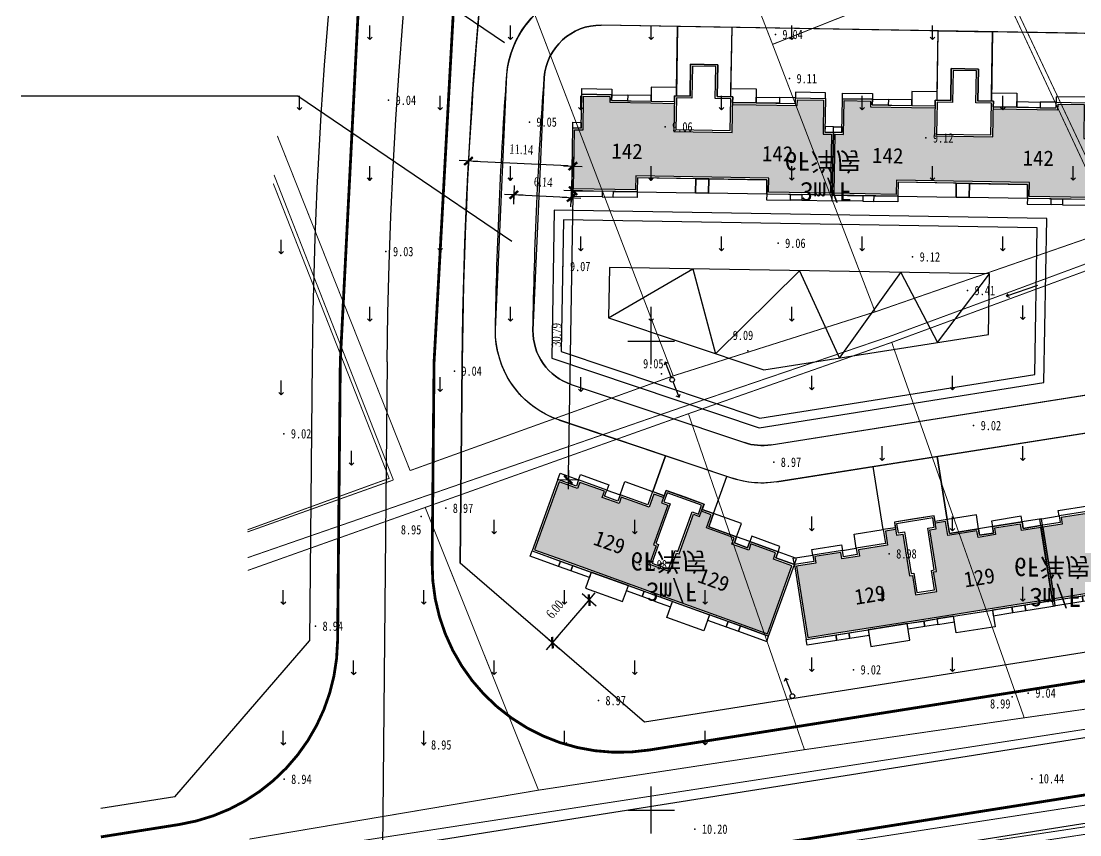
# Model space of a CAD drawing. Header units: millimetres. Extents: x -439850 to 440374, y 3556331 to 3581716.
# Drawn here: x 439718.5 to 439831.4, y 3581347.5 to 3581434.3 of the extents above; entities that cross this region are included whole.
import ezdxf
from ezdxf.enums import TextEntityAlignment as Align

# ---------------------------------------------------------------- set-up
doc = ezdxf.new("R2010")
doc.units = ezdxf.units.MM
doc.header["$LTSCALE"] = 1000
doc.header["$MEASUREMENT"] = 0
doc.linetypes.add('CENTER', pattern=[2, 1.25, -0.25, 0.25, -0.25])
for name, color, linetype in [('14中心线', 1, 'CENTER'), ('14缘石线', 7, 'Continuous'), ('14道路红线', 7, 'Continuous'), ('18标注', 7, 'Continuous'), ('dx', 250, 'Continuous'), ('建筑外轮廓线', 6, 'Continuous'), ('文字', 7, 'Continuous'), ('标注', 7, 'Continuous'), ('道路', 7, 'Continuous'), ('铺装', 6, 'Continuous')]:
    doc.layers.add(name, color=color, linetype=linetype)
doc.styles.add('-黑体', font='simhei.ttf')
doc.styles.add('HZ', font='', dxfattribs={"width": 0.8})
doc.styles.add('坐标标注', font='times.ttf', dxfattribs={"width": 0.75})
doc.styles.add('样式 1', font='simhei.ttf')
doc.styles.get('HZ').set_extended_font_data('SimSun')
doc.dimstyles.new('FAST', dxfattribs={"dimtxt": 1, "dimasz": 0.5, "dimexe": 0.5, "dimexo": 0.5, "dimgap": 1, "dimtad": 1, "dimzin": 4, "dimdsep": 46, "dimtxsty": '坐标标注', "dimblk": '尺寸起止点', "dimcen": 1, "dimadec": 1, "dimazin": 1, "dimtfac": 1, "dimtmove": 2, "dimatfit": 3, "dimldrblk": 'ARCHTICK', "dimfxl": 1.25, "dimarcsym": 0})

# ---------------------------------------------------------------- blocks, each defined once
blk = doc.blocks.new('GC120')
for p, q in [((0, -1.5), (0, 1.5)), ((-0.5, -1), (0, -1.5)), ((0, -1.5), (-0.5, -1)), ((0, -1.5), (0.5, -1))]:
    blk.add_line(p, q)
blk = doc.blocks.new('GC264')
at = {"linetype": 'Continuous'}
for p, q in [((0, 0), (7, 0)), ((7, 0), (6.5, 0.4)), ((7, 0), (6.5, -0.4))]:
    blk.add_line(p, q, dxfattribs=at)
blk = doc.blocks.new('GC154')
for p, q in [((4, 0), (0.5, 0)), ((4, 0), (3.5, 0.5)), ((3.5, -0.5), (4, 0))]:
    blk.add_line(p, q)
blk.add_circle((0, 0), 0.5)
blk = doc.blocks.new('sagfghag5ag1asdfagsd')
at = {"ltscale": 0.02}
h = blk.add_hatch(color=121, dxfattribs=at)
h.dxf.hatch_style = 1
h.paths.add_polyline_path([(439529.79, 3580670), (439527.69, 3580670), (439527.69, 3580670.7), (439524.89, 3580670.7), (439524.89, 3580670), (439522.99, 3580670), (439522.99, 3580670.7), (439519.84, 3580670.7), (439519.84, 3580672.2), (439518.74, 3580672.2), (439518.74, 3580671.6), (439518.04, 3580671.6), (439518.04, 3580667.1), (439517.74, 3580667.1), (439517.74, 3580665), (439515.44, 3580665), (439515.44, 3580667.1), (439515.14, 3580667.1), (439515.14, 3580671.6), (439514.44, 3580671.6), (439514.44, 3580672.2), (439513.34, 3580672.2), (439513.34, 3580670.7), (439510.19, 3580670.7), (439510.19, 3580670), (439508.29, 3580670), (439508.29, 3580670.7), (439505.49, 3580670.7), (439505.49, 3580670), (439503.39, 3580670), (439503.39, 3580662.3), (439506.49, 3580662.3), (439516.59, 3580662.3), (439526.69, 3580662.3), (439529.79, 3580662.3)])
h.paths.add_polyline_path([(439520.29, 3580664.54), (439524.63, 3580664.53), (439524.64, 3580666.96), (439520.29, 3580666.97)], flags=24)
h.paths.add_polyline_path([(439508.48, 3580664.53), (439512.83, 3580664.54), (439512.82, 3580666.97), (439508.48, 3580666.96)], flags=24)
at = {"layer": '建筑外轮廓线', "color": 6}
blk.add_lwpolyline([(439516.59, 3580673), (439514.44, 3580673), (439514.44, 3580672.4), (439513.14, 3580672.4), (439513.14, 3580670.9), (439509.99, 3580670.9), (439509.99, 3580670.2), (439508.49, 3580670.2), (439508.49, 3580670.9), (439505.29, 3580670.9), (439505.29, 3580670.2), (439503.19, 3580670.2), (439503.19, 3580662.1), (439506.49, 3580662.1), (439516.59, 3580662.1), (439526.69, 3580662.1), (439529.99, 3580662.1), (439529.99, 3580670.2), (439527.89, 3580670.2), (439527.89, 3580670.9), (439524.69, 3580670.9), (439524.69, 3580670.2), (439523.19, 3580670.2), (439523.19, 3580670.9), (439520.04, 3580670.9), (439520.04, 3580672.4), (439518.74, 3580672.4), (439518.74, 3580673), (439516.59, 3580673)], dxfattribs=at)
at = {"layer": '建筑外轮廓线', "color": 8}
blk.add_lwpolyline([(439514.44, 3580672.2), (439513.34, 3580672.2), (439513.34, 3580670.7), (439510.19, 3580670.7), (439510.19, 3580670), (439508.29, 3580670), (439508.29, 3580670.7), (439505.49, 3580670.7), (439505.49, 3580670), (439503.39, 3580670), (439503.39, 3580662.3), (439506.49, 3580662.3), (439516.59, 3580662.3), (439526.69, 3580662.3), (439529.79, 3580662.3), (439529.79, 3580670), (439527.69, 3580670), (439527.69, 3580670.7), (439524.89, 3580670.7), (439524.89, 3580670), (439522.99, 3580670), (439522.99, 3580670.7), (439519.84, 3580670.7), (439519.84, 3580672.2), (439518.74, 3580672.2)], dxfattribs=at)
for points in [[(439509.99, 3580670.9), (439509.99, 3580672.4), (439513.14, 3580672.4), (439513.14, 3580670.9)], [(439514.64, 3580672.8), (439514.64, 3580671.8), (439515.34, 3580671.8), (439515.34, 3580667.3), (439515.64, 3580667.3), (439515.64, 3580665.2), (439517.54, 3580665.2), (439517.54, 3580667.3), (439517.84, 3580667.3), (439517.84, 3580671.8), (439518.54, 3580671.8), (439518.54, 3580672.8)], [(439523.19, 3580670.9), (439523.19, 3580672.4), (439520.04, 3580672.4), (439520.04, 3580670.9)], [(439505.29, 3580671.5), (439508.49, 3580671.5), (439508.49, 3580670.9), (439505.29, 3580670.9)], [(439527.89, 3580671.5), (439524.69, 3580671.5), (439524.69, 3580670.9), (439527.89, 3580670.9)], [(439503.19, 3580670.9), (439505.29, 3580670.9), (439505.29, 3580670.2), (439503.19, 3580670.2)], [(439508.49, 3580670.9), (439509.99, 3580670.9), (439509.99, 3580670.2), (439508.49, 3580670.2)], [(439524.69, 3580670.9), (439523.19, 3580670.9), (439523.19, 3580670.2), (439524.69, 3580670.2)], [(439529.99, 3580670.9), (439527.89, 3580670.9), (439527.89, 3580670.2), (439529.99, 3580670.2)], [(439503.19, 3580662.1), (439506.39, 3580662.1), (439506.39, 3580661.5), (439503.19, 3580661.5)], [(439506.39, 3580662.1), (439507.79, 3580662.1), (439507.79, 3580661.5), (439506.39, 3580661.5)], [(439507.79, 3580662.1), (439509.89, 3580662.1), (439509.89, 3580661.5), (439507.79, 3580661.5)], [(439509.89, 3580662.1), (439509.89, 3580660.3), (439514.09, 3580660.3), (439514.09, 3580662.1)], [(439514.09, 3580662.1), (439515.89, 3580662.1), (439515.89, 3580661.5), (439514.09, 3580661.5)], [(439515.89, 3580662.1), (439517.29, 3580662.1), (439517.29, 3580661.5), (439515.89, 3580661.5)], [(439519.09, 3580662.1), (439517.29, 3580662.1), (439517.29, 3580661.5), (439519.09, 3580661.5)], [(439523.29, 3580662.1), (439523.29, 3580660.3), (439519.09, 3580660.3), (439519.09, 3580662.1)], [(439525.39, 3580662.1), (439523.29, 3580662.1), (439523.29, 3580661.5), (439525.39, 3580661.5)], [(439526.79, 3580662.1), (439525.39, 3580662.1), (439525.39, 3580661.5), (439526.79, 3580661.5)], [(439529.99, 3580662.1), (439526.79, 3580662.1), (439526.79, 3580661.5), (439529.99, 3580661.5)]]:
    blk.add_lwpolyline(points, close=True, dxfattribs=at)
at = {"layer": '建筑外轮廓线', "color": 6}
blk.add_lwpolyline([(439514.44, 3580673), (439514.44, 3580671.6), (439515.14, 3580671.6), (439515.14, 3580667.1), (439515.44, 3580667.1), (439515.44, 3580665), (439517.74, 3580665), (439517.74, 3580667.1), (439518.04, 3580667.1), (439518.04, 3580671.6), (439518.74, 3580671.6), (439518.74, 3580673)], close=True, dxfattribs=at)
at = {"layer": '建筑外轮廓线', "color": 3, "style": '样式 1'}
for rotation, p in [(0.1132, (439510.65, 3580665.76)), (359.8868, (439522.46, 3580665.76))]:
    blk.add_text('129', height=1.638, rotation=rotation, dxfattribs=at).set_placement(p, align=Align.MIDDLE_CENTER)
blk = doc.blocks.new('agdfhafdgasfaf')
at = {"ltscale": 0.02}
h = blk.add_hatch(color=31, dxfattribs=at)
h.dxf.hatch_style = 1
h.paths.add_polyline_path([(439567.91, 3580675.68), (439567.01, 3580675.68), (439567.01, 3580679.28), (439564.21, 3580679.28), (439564.21, 3580678.68), (439559.81, 3580678.68), (439557.31, 3580678.68), (439557.31, 3580675.68), (439551.11, 3580675.68), (439551.11, 3580678.68), (439548.61, 3580678.68), (439544.21, 3580678.68), (439544.21, 3580679.28), (439541.41, 3580679.28), (439541.41, 3580675.68), (439540.51, 3580675.68), (439540.51, 3580669.38), (439547.11, 3580669.38), (439547.11, 3580670.88), (439561.31, 3580670.88), (439561.31, 3580669.38), (439567.91, 3580669.38)])
h.paths.add_polyline_path([(439560.04, 3580672.27), (439564.37, 3580672.3), (439564.36, 3580674.7), (439560.03, 3580674.68)], flags=24)
h.paths.add_polyline_path([(439543.98, 3580672.3), (439548.31, 3580672.27), (439548.32, 3580674.68), (439543.99, 3580674.7)], flags=24)
at = {"layer": '建筑外轮廓线', "color": 6}
blk.add_lwpolyline([(439540.31, 3580675.88), (439541.21, 3580675.88), (439541.21, 3580679.48), (439544.41, 3580679.48), (439544.41, 3580678.88), (439548.61, 3580678.88), (439551.11, 3580678.88), (439551.11, 3580679.48), (439551.11, 3580679.48), (439552.76, 3580679.48), (439552.76, 3580682.88), (439555.66, 3580682.88), (439555.66, 3580679.48), (439557.31, 3580679.48), (439557.31, 3580679.48), (439557.31, 3580679.48), (439557.31, 3580678.88), (439559.81, 3580678.88), (439564.01, 3580678.88), (439564.01, 3580679.48), (439567.21, 3580679.48), (439567.21, 3580675.88), (439568.11, 3580675.88), (439568.11, 3580669.18), (439561.11, 3580669.18), (439561.11, 3580670.68), (439561.11, 3580670.68), (439547.31, 3580670.68), (439547.31, 3580669.18), (439547.31, 3580669.18), (439540.31, 3580669.18), (439540.31, 3580675.88)], dxfattribs=at)
blk.add_lwpolyline([(439551.11, 3580679.48), (439551.11, 3580675.68), (439557.31, 3580675.68), (439557.31, 3580679.48), (439555.66, 3580679.48), (439555.66, 3580682.88), (439552.76, 3580682.88), (439552.76, 3580679.48)], close=True, dxfattribs=at)
at = {"layer": '建筑外轮廓线', "color": 8}
for points in [[(439551.31, 3580679.28), (439551.31, 3580675.88), (439557.11, 3580675.88), (439557.11, 3580679.28), (439555.46, 3580679.28), (439555.46, 3580682.68), (439552.96, 3580682.68), (439552.96, 3580679.28)], [(439541.21, 3580680.08), (439544.41, 3580680.08), (439544.41, 3580679.48), (439541.21, 3580679.48)], [(439567.21, 3580680.08), (439564.01, 3580680.08), (439564.01, 3580679.48), (439567.21, 3580679.48)], [(439544.41, 3580679.48), (439546.11, 3580679.48), (439546.11, 3580678.88), (439544.41, 3580678.88)], [(439546.11, 3580678.88), (439548.61, 3580678.88), (439548.61, 3580679.48), (439546.11, 3580679.48)], [(439562.31, 3580678.88), (439559.81, 3580678.88), (439559.81, 3580679.48), (439562.31, 3580679.48)], [(439564.01, 3580679.48), (439562.31, 3580679.48), (439562.31, 3580678.88), (439564.01, 3580678.88)], [(439540.31, 3580676.48), (439541.21, 3580676.48), (439541.21, 3580675.88), (439540.31, 3580675.88)], [(439568.11, 3580676.48), (439567.21, 3580676.48), (439567.21, 3580675.88), (439568.11, 3580675.88)], [(439553.51, 3580670.68), (439547.31, 3580670.68), (439547.31, 3580669.18), (439553.51, 3580669.18)], [(439553.51, 3580669.18), (439554.91, 3580669.18), (439554.91, 3580670.68), (439553.51, 3580670.68)], [(439554.91, 3580669.18), (439553.51, 3580669.18), (439553.51, 3580670.68), (439554.91, 3580670.68)], [(439554.91, 3580670.68), (439561.11, 3580670.68), (439561.11, 3580669.18), (439554.91, 3580669.18)], [(439540.31, 3580669.18), (439543.56, 3580669.18), (439543.56, 3580668.58), (439540.31, 3580668.58)], [(439543.56, 3580668.58), (439544.76, 3580668.58), (439544.76, 3580669.18), (439543.56, 3580669.18)], [(439544.76, 3580669.18), (439547.31, 3580669.18), (439547.31, 3580668.58), (439544.76, 3580668.58)], [(439563.66, 3580669.18), (439561.11, 3580669.18), (439561.11, 3580668.58), (439563.66, 3580668.58)], [(439564.86, 3580668.58), (439563.66, 3580668.58), (439563.66, 3580669.18), (439564.86, 3580669.18)], [(439568.11, 3580669.18), (439564.86, 3580669.18), (439564.86, 3580668.58), (439568.11, 3580668.58)]]:
    blk.add_lwpolyline(points, close=True, dxfattribs=at)
for points in [[(439551.31, 3580680.38), (439548.61, 3580680.38), (439548.61, 3580679.48), (439548.61, 3580678.88), (439551.11, 3580678.88), (439551.11, 3580678.88), (439551.11, 3580679.48), (439551.31, 3580679.48), (439551.31, 3580680.38)], [(439557.11, 3580680.38), (439559.81, 3580680.38), (439559.81, 3580679.48), (439559.81, 3580678.88), (439557.31, 3580678.88), (439557.31, 3580678.88), (439557.31, 3580679.48), (439557.11, 3580679.48), (439557.11, 3580680.38)], [(439557.11, 3580680.38), (439559.81, 3580680.38), (439559.81, 3580679.48), (439559.81, 3580678.88), (439557.31, 3580678.88), (439557.31, 3580678.88), (439557.31, 3580679.48), (439557.11, 3580679.48), (439557.11, 3580680.38)], [(439557.31, 3580678.68), (439559.81, 3580678.68), (439564.21, 3580678.68), (439564.21, 3580679.28), (439567.01, 3580679.28), (439567.01, 3580675.68), (439567.91, 3580675.68), (439567.91, 3580669.38), (439561.31, 3580669.38), (439561.31, 3580670.88), (439547.11, 3580670.88), (439547.11, 3580669.38), (439540.51, 3580669.38), (439540.51, 3580675.68), (439541.41, 3580675.68), (439541.41, 3580679.28), (439544.21, 3580679.28), (439544.21, 3580678.68), (439548.61, 3580678.68), (439551.11, 3580678.68)]]:
    blk.add_lwpolyline(points, dxfattribs=at)
at = {"layer": '建筑外轮廓线', "color": 3, "style": '样式 1'}
for rotation, p in [(359.7025, (439546.15, 3580673.5)), (0.2975, (439562.2, 3580673.5))]:
    blk.add_text('142', height=1.638, rotation=rotation, dxfattribs=at).set_placement(p, align=Align.MIDDLE_CENTER)
blk = doc.blocks.new('尺寸起止点')
for p, q in [((-2, 0), (2, 0)), ((0, -2), (0, 2))]:
    blk.add_line(p, q)
blk.add_lwpolyline([(-0.88, -0.88, 0.5, 0.5, 0), (0.88, 0.88, 0, 0, 0)], format="xyseb")
blk = doc.blocks.new('*D108')
at = {"layer": '18标注', "color": 0, "lineweight": -2, "ltscale": 0.02, "transparency": 16777216}
for p, q in [((439771.08, 3581415.99), (439771.05, 3581415.26)), ((439776.71, 3581415.49), (439771.57, 3581415.74)), ((439777.22, 3581415.69), (439777.18, 3581414.97))]:
    blk.add_line(p, q, dxfattribs=at)
at = {"layer": 'Defpoints', "color": 0, "ltscale": 0.02, "transparency": 16777216}
for p in [(439771.1, 3581416.49), (439777.24, 3581416.19), (439771.07, 3581415.76)]:
    blk.add_point(p, dxfattribs=at)
at = {"layer": '18标注', "color": 0, "lineweight": -2, "ltscale": 0.02, "transparency": 16777216, "xscale": 0.5, "yscale": 0.5, "zscale": 0.5}
for p, rotation in [((439771.07, 3581415.76), 177.2494918907677), ((439777.21, 3581415.47), 357.2494918907677)]:
    blk.add_blockref('尺寸起止点', p, dxfattribs=dict(at, rotation=rotation))
at = {"layer": '18标注', "color": 0, "ltscale": 0.02, "transparency": 16777216, "insert": (439774.21, 3581417.12), "char_height": 1, "attachment_point": 5, "rotation": 357.2495, "style": '坐标标注'}
blk.add_mtext('6.14', dxfattribs=at)
blk = doc.blocks.new('_ArchTick')
at = {"color": 0, "linetype": 'ByBlock', "const_width": 0.4}
blk.add_lwpolyline([(-0.5, -0.5), (0.5, 0.5)], dxfattribs=at)
blk = doc.blocks.new('*D109')
at = {"layer": '18标注', "color": 0, "lineweight": -2, "ltscale": 0.02, "transparency": 16777216}
for p, q in [((439766.13, 3581417.23), (439766.26, 3581419.86)), ((439776.87, 3581418.85), (439766.74, 3581419.33)), ((439777.27, 3581416.69), (439777.39, 3581419.32))]:
    blk.add_line(p, q, dxfattribs=at)
at = {"layer": 'Defpoints', "color": 0, "ltscale": 0.02, "transparency": 16777216}
for p in [(439766.24, 3581419.36), (439766.11, 3581416.73), (439777.24, 3581416.19)]:
    blk.add_point(p, dxfattribs=at)
at = {"layer": '18标注', "color": 0, "lineweight": -2, "ltscale": 0.02, "transparency": 16777216, "xscale": 0.5, "yscale": 0.5, "zscale": 0.5}
for p, rotation in [((439766.24, 3581419.36), 177.2494918975085), ((439777.37, 3581418.82), 357.2494918975085)]:
    blk.add_blockref('尺寸起止点', p, dxfattribs=dict(at, rotation=rotation))
at = {"layer": '18标注', "color": 0, "ltscale": 0.02, "transparency": 16777216, "insert": (439771.87, 3581420.6), "char_height": 1, "attachment_point": 5, "rotation": 357.2495, "style": '坐标标注'}
blk.add_mtext('11.14', dxfattribs=at)
blk = doc.blocks.new('*D110')
at = {"layer": '18标注', "color": 0, "lineweight": -2, "ltscale": 0.02, "transparency": 16777216}
for p, q in [((439777.74, 3581416.18), (439777.89, 3581416.18)), ((439777.38, 3581415.69), (439776.88, 3581385.9)), ((439777.22, 3581385.4), (439777.37, 3581385.39))]:
    blk.add_line(p, q, dxfattribs=at)
at = {"layer": 'Defpoints', "color": 0, "ltscale": 0.02, "transparency": 16777216}
for p in [(439777.24, 3581416.19), (439776.72, 3581385.4), (439776.87, 3581385.4)]:
    blk.add_point(p, dxfattribs=at)
at = {"layer": '18标注', "color": 0, "lineweight": -2, "ltscale": 0.02, "transparency": 16777216, "xscale": 0.5, "yscale": 0.5, "zscale": 0.5}
for p, rotation in [((439777.39, 3581416.19), 89.03166286104602), ((439776.87, 3581385.4), 269.031662861046)]:
    blk.add_blockref('尺寸起止点', p, dxfattribs=dict(at, rotation=rotation))
at = {"layer": '18标注', "color": 0, "ltscale": 0.02, "transparency": 16777216, "insert": (439775.62, 3581400.82), "char_height": 1, "attachment_point": 5, "rotation": 89.0317, "style": '坐标标注'}
blk.add_mtext('30.79', dxfattribs=at)
blk = doc.blocks.new('*D77')
at = {"layer": '18标注', "color": 0, "lineweight": -2, "ltscale": 0.02, "transparency": 16777216}
blk.add_line((439775.51, 3581368.39), (439778.78, 3581372.18), dxfattribs=at)
at = {"layer": 'Defpoints', "color": 0, "ltscale": 0.02, "transparency": 16777216}
for p in [(439779.11, 3581372.56), (439779.11, 3581372.56), (439775.19, 3581368.02)]:
    blk.add_point(p, dxfattribs=at)
at = {"layer": '18标注', "color": 0, "lineweight": -2, "ltscale": 0.02, "transparency": 16777216, "xscale": 0.5, "yscale": 0.5, "zscale": 0.5}
for p, rotation in [((439779.11, 3581372.56), 49.22274517375377), ((439775.19, 3581368.02), 229.2227451737538)]:
    blk.add_blockref('尺寸起止点', p, dxfattribs=dict(at, rotation=rotation))
at = {"layer": '18标注', "color": 0, "ltscale": 0.02, "transparency": 16777216, "insert": (439775.45, 3581371.58), "char_height": 1, "attachment_point": 5, "rotation": 49.2227, "style": '坐标标注'}
blk.add_mtext('6.00', dxfattribs=at)

msp = doc.modelspace()

# ---------------------------------------------------------------- linework, layer by layer
at = {"layer": '14中心线', "extrusion": (0, 0, -1)}
msp.add_lwpolyline([(-439815.685, 3581643.157), (-439786.263, 3581560.136, -0.0829066), (-439757.567, 3581397.974), (-439757.062, 3581345.997)], format="xyb", dxfattribs=at)
msp.add_lwpolyline([(-440143.117, 3581407.155), (-439757.062, 3581345.997)], dxfattribs=at)
at = {"layer": '14缘石线', "extrusion": (0, 0, -1), "const_width": 0.3}
for points in [[(-439810.38, 3581643.157), (-439781.55, 3581561.806, -0.0829066), (-439752.567, 3581398.022), (-439752.277, 3581368.2)], [(-439785.487, 3581356.575, 0.4639641), (-439762.359, 3581376.522)], [(-439735.408, 3581348.641, -0.3661537), (-439752.277, 3581368.2)]]:
    msp.add_lwpolyline(points, format="xyb", dxfattribs=at)
for points in [[(-440116.572, 3581409.025), (-439785.487, 3581356.575)], [(-439762.566, 3581397.925), (-439762.359, 3581376.522)], [(-440119.074, 3581397.272), (-439772.034, 3581342.294)], [(-439735.408, 3581348.641), (-439727.034, 3581347.314)]]:
    msp.add_lwpolyline(points, dxfattribs=at)
at = {"layer": '14道路红线', "extrusion": (0, 0, -1)}
for points in [[(-439807.197, 3581643.157), (-439778.722, 3581562.808, -0.0829066), (-439749.567, 3581398.051), (-439749.277, 3581368.23)], [(-439784.857, 3581529.618, -0.0679583), (-439765.566, 3581397.896), (-439765.358, 3581376.493)]]:
    msp.add_lwpolyline(points, format="xyb", dxfattribs=at)
at = {"layer": '14道路红线', "extrusion": (0, 0, -1), "const_width": 0.3}
msp.add_lwpolyline([(-439781.975, 3581530.45, -0.0679583), (-439762.566, 3581397.925)], format="xyb", dxfattribs=at)
at = {"layer": '14道路红线', "extrusion": (0, 0, -1)}
for points in [[(-440115.759, 3581411.933), (-439785.018, 3581359.538)], [(-440119.14, 3581394.245), (-439773.875, 3581339.548)], [(-439785.018, 3581359.538), (-439765.358, 3581376.493)], [(-439734.938, 3581351.604), (-439749.277, 3581368.23)], [(-439734.938, 3581351.604), (-439727.034, 3581350.352)]]:
    msp.add_lwpolyline(points, dxfattribs=at)
at = {"layer": 'dx', "color": 250, "linetype": 'Continuous'}
for p, q in [((439785.723, 3581397.674), (439785.723, 3581402.674)), ((439783.223, 3581400.174), (439788.223, 3581400.174)), ((439785.723, 3581347.674), (439785.723, 3581352.674)), ((439783.223, 3581350.174), (439788.223, 3581350.174))]:
    msp.add_line(p, q, dxfattribs=at)
at = {"layer": 'dx', "color": 250, "linetype": 'Continuous', "flags": 128}
msp.add_lwpolyline([(439773.15, 3581479.298), (439789.576, 3581491.898), (439822.644, 3581538.069), (439827.705, 3581545.329), (440130.137, 3581540.217), (440128.41, 3581426.521), (440115.759, 3581411.933), (439785.018, 3581359.538), (439765.358, 3581376.493), (439765.566, 3581397.896, -0.0416138), (439773.15, 3581479.298)], format="xyb", dxfattribs=at)
at = {"layer": 'dx', "color": 250, "linetype": 'Continuous', "const_width": 0.1, "flags": 128}
for points in [[(439783.018, 3581473.401), (439790.01, 3581454.052), (439798.663, 3581431.803), (439809.602, 3581403.286)], [(439761.754, 3581458.882), (439764.256, 3581456.231), (439769.208, 3581445.677), (439788.067, 3581396.461)], [(439798.663, 3581431.803), (439821.645, 3581440.916)], [(439760.009, 3581386.366), (439745.856, 3581422.042)], [(439745.497, 3581417.89), (439758.228, 3581385.363)], [(439742.669, 3581380.054), (439757.779, 3581385.54), (439745.417, 3581416.974)], [(439809.602, 3581403.286), (439835.111, 3581412.124)], [(439742.87, 3581345.068), (439929.177, 3581373.748), (440070.886, 3581395.507), (440143.823, 3581406.692), (440145.462, 3581407.036)], [(439809.602, 3581403.286), (439788.067, 3581396.461), (439760.009, 3581386.366)], [(439811.372, 3581400.035), (439789.688, 3581392.427), (439761.619, 3581382.438), (439742.694, 3581375.719)], [(439811.372, 3581400.035), (439825.499, 3581360.013)], [(440136.73, 3581394.946), (440069.632, 3581384.624), (439949.058, 3581366.451), (439861.425, 3581352.818), (439799.753, 3581343.538)], [(439802.064, 3581356.612), (439789.688, 3581392.427)], [(439802.064, 3581356.612), (439825.499, 3581360.013), (439853.593, 3581363.981), (439873.493, 3581367.229), (439888.825, 3581369.716), (439908.538, 3581372.82), (439932.27, 3581376.325), (439933.572, 3581390.36)], [(439758.228, 3581385.363), (439742.67, 3581379.825)], [(439773.703, 3581352.297), (439761.619, 3581382.438)], [(439742.859, 3581347.082), (439773.703, 3581352.297), (439802.064, 3581356.612)]]:
    msp.add_lwpolyline(points, dxfattribs=at)
for points in [[(439742.686, 3581377.081), (439789.418, 3581393.263), (439811.092, 3581400.646), (439836.167, 3581409.922), (439835.111, 3581412.124), (439821.645, 3581440.916), (439818.029, 3581450.264), (439818.63, 3581452.714), (439818.908, 3581454.082), (439821.777, 3581454.892, -0.3636338), (439818.936, 3581449.85), (439822.061, 3581441.081), (439836.977, 3581409.469), (439811.372, 3581400.035)], [(439742.917, 3581336.991), (440132.274, 3581396.91), (440144.773, 3581398.83, -0.2808882), (440147.526, 3581397.787)], [(439799.153, 3581340.576, -0.0204728), (439799.198, 3581341.204, -0.0369384), (439799.263, 3581341.547, -0.0011662), (439799.387, 3581342.012, 0.0017191), (439799.472, 3581342.328, 0.0336135), (439799.535, 3581342.653, -0.3362188), (439799.56, 3581342.68), (439803.252, 3581343.239), (439820.723, 3581345.883), (439921.115, 3581361.076, 0.0052604), (439926.66, 3581361.975, -0.0040044), (439933.94, 3581363.174, -0.0026371), (439961.728, 3581367.373, 0.0013811), (440014.807, 3581375.256), (440113.216, 3581390.15), (440132.573, 3581393.079), (440136.669, 3581393.699)], [(439798.281, 3581324.212, 0.0089093), (439798.264, 3581323.641, 0.0089166), (439798.266, 3581323.07, 0.00545), (439798.288, 3581322.428, 0.0593657), (439798.297, 3581322.37, 0.3647743), (439798.398, 3581322.303, 0.0105307), (439802.066, 3581322.786, 0.0010654), (439856.468, 3581331.235, -0.0008598), (439923.877, 3581341.732, -0.0000689), (439954.607, 3581346.459, 0.0000349), (440015.364, 3581355.8, 0.0017533), (440129.652, 3581373.791, 0.0307766), (440136.089, 3581375.238, 0.0182524), (440136.572, 3581375.398, 0.2658427), (440136.596, 3581375.426, 0.0637567), (440136.603, 3581375.568, -0.0144602), (440136.572, 3581376.193, -0.0055457), (440136.564, 3581376.941, -0.0054486), (440136.573, 3581377.702)]]:
    msp.add_lwpolyline(points, format="xyb", dxfattribs=at)
at = {"layer": 'dx', "color": 250, "linetype": 'Continuous'}
for p in [(439798.96, 3581432.862, 9.035), (439798.96, 3581432.862, 9.035), (439800.475, 3581428.155, 9.113), (439800.475, 3581428.155, 9.113), (439757.72, 3581425.847, 9.04), (439757.72, 3581425.847, 9.04), (439772.732, 3581423.525, 9.05), (439772.732, 3581423.525, 9.05), (439787.207, 3581423.018, 9.06), (439787.207, 3581423.018, 9.06), (439815.019, 3581421.828, 9.12), (439815.019, 3581421.828, 9.12), (439799.256, 3581410.605, 9.06), (439799.256, 3581410.605, 9.06), (439757.439, 3581409.718, 9.03), (439757.439, 3581409.718, 9.03), (439813.602, 3581409.153, 9.12), (439813.602, 3581409.153, 9.12), (439776.311, 3581408.131, 9.07), (439776.311, 3581408.131, 9.07), (439819.461, 3581405.565, 9.41), (439819.461, 3581405.565, 9.41), (439796.013, 3581399.12, 9.093), (439796.013, 3581399.12, 9.093), (439764.731, 3581396.976, 9.04), (439764.731, 3581396.976, 9.04), (439786.83, 3581396.673, 9.051), (439786.83, 3581396.673, 9.051), (439746.55, 3581390.296, 9.02), (439746.55, 3581390.296, 9.02), (439820.109, 3581391.172, 9.02), (439820.109, 3581391.172, 9.02), (439798.787, 3581387.258, 8.97), (439798.787, 3581387.258, 8.97), (439763.811, 3581382.349, 8.965), (439763.811, 3581382.349, 8.965), (439761.177, 3581381.474, 8.952), (439761.177, 3581381.474, 8.952), (439811.102, 3581377.495, 8.98), (439811.102, 3581377.495, 8.98), (439784.474, 3581376.339, 8.98), (439784.474, 3581376.339, 8.98), (439749.924, 3581369.786, 8.94), (439749.924, 3581369.786, 8.94), (439807.304, 3581365.135, 9.02), (439807.304, 3581365.135, 9.02), (439824.23, 3581362.239, 8.987), (439824.23, 3581362.239, 8.987), (439825.938, 3581362.653, 9.043), (439825.938, 3581362.653, 9.043), (439780.094, 3581361.849, 8.97), (439780.094, 3581361.849, 8.97), (439761.491, 3581357.124, 8.95), (439761.491, 3581357.124, 8.95), (439746.577, 3581353.464, 8.94), (439746.577, 3581353.464, 8.94), (439826.296, 3581353.522, 10.187), (439826.296, 3581353.522, 10.187), (439790.383, 3581348.147, 10.187), (439790.383, 3581348.147, 10.187)]:
    msp.add_point(p, dxfattribs=at)
at = {"layer": '标注', "color": 120, "ltscale": 0.02, "extrusion": (0, 0, -1)}
for points in [[(-439718.535, 3581447.508), (-439747.251, 3581447.508), (-439770.092, 3581432.003)], [(-439718.535, 3581426.328), (-439748.025, 3581426.328), (-439770.865, 3581410.823)]]:
    msp.add_lwpolyline(points, dxfattribs=at)
at = {"layer": '道路', "color": 145, "ltscale": 0.02, "extrusion": (0, 0, -1)}
for p, q in [((439837.497, 3581432.877), (439780.401, 3581433.842)), ((439788.426, 3581427.005), (439788.539, 3581433.704)), ((439794.225, 3581426.907), (439794.338, 3581433.606)), ((439816.225, 3581426.735), (439816.335, 3581433.234)), ((439822.021, 3581426.437), (439822.134, 3581433.136)), ((439798.503, 3581389.112), (439916.605, 3581407.821)), ((439799.129, 3581385.161), (439916.536, 3581403.761)), ((439775.107, 3581398.358), (439797.221, 3581390.934)), ((439777.202, 3581395.545), (439795.654, 3581389.35)), ((439775.929, 3581391.753), (439794.381, 3581385.558)), ((439785.881, 3581384.12), (439787.259, 3581387.949)), ((439817.288, 3581381.153), (439816.224, 3581387.869)), ((439792.373, 3581381.784), (439793.802, 3581385.752)), ((439810.473, 3581380.074), (439809.409, 3581386.79))]:
    msp.add_line(p, q, dxfattribs=at)
for points in [[(-439775.107, 3581398.358), (-439797.221, 3581390.934), (-439827.603, 3581395.747), (-439827.898, 3581413.225), (-439775.373, 3581414.113)], [(-439776.119, 3581399.073), (-439797.307, 3581391.96), (-439826.617, 3581396.603), (-439826.881, 3581412.242), (-439776.356, 3581413.096)], [(-439781.18, 3581402.648), (-439797.735, 3581397.09), (-439821.689, 3581400.885), (-439821.798, 3581407.327), (-439781.271, 3581408.012)]]:
    msp.add_lwpolyline(points, close=True, dxfattribs=at)
msp.add_lwpolyline([(-439781.18, 3581402.648), (-439790.178, 3581407.862), (-439792.569, 3581398.825), (-439801.534, 3581407.67), (-439805.789, 3581398.366), (-439812.357, 3581407.487), (-439816.255, 3581400.024), (-439821.798, 3581407.327)], dxfattribs=at)
for centre, radius, start, end in [((-439780.3, 3581427.842), 10, 4.14142, 72.34034), ((-439780.3, 3581427.842), 6, 4.14142, 90.96834), ((-440260.543, 3581393.069), 491.5, 0.97152, 4.14481), ((-440260.543, 3581393.069), 487.5, 0.97143, 4.14142), ((-439779.112, 3581401.233), 10, 288.55774, 0.97152), ((-439779.112, 3581401.233), 6, 288.55774, 0.97143), ((-439797.564, 3581395.038), 6, 260.99804, 288.55774), ((-439797.564, 3581395.038), 10, 260.99804, 288.55774)]:
    msp.add_arc(centre, radius, start, end, dxfattribs=at)
at = {"layer": '铺装', "ltscale": 0.02}
msp.add_lwpolyline([(439837.564, 3581436.876), (439837.497, 3581432.877), (439780.401, 3581433.842, 0.3980844), (439774.316, 3581428.276), (439773.113, 3581401.334, 0.3269165), (439777.202, 3581395.545), (439795.654, 3581389.35, 0.1208349), (439798.503, 3581389.112), (439916.605, 3581407.821), (439916.534, 3581403.659), (439799.129, 3581385.161, -0.1334421), (439793.802, 3581385.752), (439775.458, 3581391.924, -0.3130822), (439769.113, 3581401.402), (439770.328, 3581428.593, -0.3152142), (439777.981, 3581437.65, 0.2869364)], format="xyb", dxfattribs=at)
for points in [[(439788.539, 3581433.704), (439788.414, 3581426.305), (439789.864, 3581426.281), (439789.921, 3581429.68), (439792.821, 3581429.631), (439792.763, 3581426.232), (439794.213, 3581426.207), (439794.338, 3581433.606)], [(439816.21, 3581425.835), (439816.335, 3581433.234), (439822.134, 3581433.136), (439822.009, 3581425.737), (439820.559, 3581425.762), (439820.617, 3581429.161), (439817.717, 3581429.21), (439817.66, 3581425.811)], [(439827.898, 3581413.225), (439775.373, 3581414.113), (439775.107, 3581398.358), (439797.221, 3581390.934), (439827.603, 3581395.747)], [(439826.881, 3581412.242), (439776.356, 3581413.096), (439776.119, 3581399.073), (439797.307, 3581391.96), (439826.617, 3581396.603)], [(439821.798, 3581407.327), (439781.271, 3581408.012), (439781.18, 3581402.648), (439797.735, 3581397.09), (439821.689, 3581400.885)], [(439785.881, 3581384.12), (439787.104, 3581383.68), (439787.307, 3581384.245), (439791.353, 3581382.788), (439791.15, 3581382.224), (439792.373, 3581381.784), (439793.802, 3581385.752), (439787.259, 3581387.949)], [(439810.473, 3581380.074), (439809.409, 3581386.79), (439816.224, 3581387.869), (439817.288, 3581381.153), (439816.004, 3581380.95), (439815.91, 3581381.542), (439811.663, 3581380.87), (439811.757, 3581380.277)]]:
    msp.add_lwpolyline(points, close=True, dxfattribs=at)
msp.add_lwpolyline([(439781.18, 3581402.648), (439790.178, 3581407.862), (439792.569, 3581398.825), (439801.534, 3581407.67), (439805.789, 3581398.366), (439812.357, 3581407.487), (439816.255, 3581400.024), (439821.798, 3581407.327)], dxfattribs=at)

# ---------------------------------------------------------------- block references
at = {"layer": 'dx', "color": 250, "linetype": 'Continuous', "xscale": 0.5, "yscale": 0.5, "zscale": 0.5}
for p in [(439755.718, 3581433.058), (439770.718, 3581433.058), (439785.718, 3581433.058), (439800.718, 3581433.058), (439815.717, 3581433.058), (439748.218, 3581425.558), (439763.218, 3581425.558), (439778.218, 3581425.558), (439793.218, 3581425.558), (439808.217, 3581425.558), (439823.217, 3581425.559), (439755.718, 3581418.058), (439770.718, 3581418.058), (439785.718, 3581418.058), (439800.718, 3581418.059), (439815.717, 3581418.059), (439830.717, 3581418.059), (439746.267, 3581410.206), (439763.218, 3581410.558), (439778.218, 3581410.559), (439793.218, 3581410.559), (439808.218, 3581410.559), (439823.217, 3581410.559), (439755.718, 3581403.059), (439770.718, 3581403.059), (439785.718, 3581403.059), (439800.718, 3581403.059), (439825.346, 3581403.207), (439746.267, 3581395.206), (439763.218, 3581395.559), (439778.218, 3581395.559), (439802.846, 3581395.707), (439817.846, 3581395.707), (439753.767, 3581387.706), (439810.346, 3581388.207), (439825.346, 3581388.207), (439802.846, 3581380.707), (439817.846, 3581380.707), (439768.99, 3581380.374), (439783.99, 3581380.374), (439746.491, 3581372.874), (439761.49, 3581372.874), (439776.49, 3581372.874), (439791.49, 3581372.874), (439810.346, 3581373.207), (439825.346, 3581373.207), (439753.991, 3581365.374), (439768.99, 3581365.374), (439783.99, 3581365.374), (439802.846, 3581365.707), (439817.846, 3581365.707), (439746.491, 3581357.874), (439761.491, 3581357.874), (439776.49, 3581357.875), (439791.49, 3581357.875)]:
    msp.add_blockref('GC120', p, dxfattribs=at)
at = {"layer": 'dx', "color": 250, "linetype": 'Continuous'}
for name, p, xscale, yscale, zscale, rotation in [('GC264', (439826.925, 3581406.108), 0.4999999999687399, 0.4999999999687399, 0.4999999999687399, 199.4400169885349), ('GC154', (439787.957, 3581396.049), 0.500000000174066, 0.500000000174066, 0.500000000174066, 111.37458199542), ('GC154', (439787.957, 3581396.049), 0.5000000001952806, 0.5000000001952806, 0.5000000001952806, 291.3745820016313), ('GC154', (439800.776, 3581362.331), 0.500000000174066, 0.500000000174066, 0.500000000174066, 111.37458199542)]:
    msp.add_blockref(name, p, dxfattribs=dict(at, xscale=xscale, yscale=yscale, zscale=zscale, rotation=rotation))
at = {"layer": '建筑外轮廓线', "color": 145, "zscale": -1}
for name, p, rotation in [('agdfhafdgasfaf', (-60213.086, 8686.55), 359.0316635651918), ('agdfhafdgasfaf', (-60185.29, 8686.08), 359.0316635651918), ('sagfghag5ag1asdfagsd', (-1186434.246, 361167.554), 340.2038941275665), ('sagfghag5ag1asdfagsd', (565998.553, -23954.838), 9.001958577740014), ('sagfghag5ag1asdfagsd', (565972.28, -23959), 9.001958577740014)]:
    msp.add_blockref(name, p, dxfattribs=dict(at, rotation=rotation))

# ---------------------------------------------------------------- texts
at = {"layer": 'dx', "color": 250, "linetype": 'Continuous', "style": 'HZ', "width": 0.8}
for s, p in [('9.04', (439799.71, 3581432.362, 9.035)), ('9.11', (439801.225, 3581427.655, 9.113)), ('9.04', (439758.47, 3581425.347, 9.04)), ('9.05', (439773.482, 3581423.025, 9.05)), ('9.06', (439787.957, 3581422.518, 9.06)), ('9.12', (439815.769, 3581421.328, 9.12)), ('9.06', (439800.006, 3581410.105, 9.06)), ('9.03', (439758.189, 3581409.218, 9.03)), ('9.12', (439814.352, 3581408.653, 9.12)), ('9.07', (439777.061, 3581407.631, 9.07)), ('9.41', (439820.211, 3581405.065, 9.41)), ('9.09', (439794.422, 3581400.287, 9.093)), ('9.05', (439784.857, 3581397.267, 9.051)), ('9.04', (439765.481, 3581396.476, 9.04)), ('9.02', (439820.859, 3581390.672, 9.02)), ('9.02', (439747.3, 3581389.796, 9.02)), ('8.97', (439799.537, 3581386.758, 8.97)), ('8.97', (439764.561, 3581381.849, 8.965)), ('8.95', (439759.027, 3581379.565, 8.952)), ('8.98', (439811.852, 3581376.995, 8.98)), ('8.98', (439785.224, 3581375.839, 8.98)), ('8.94', (439750.674, 3581369.286, 8.94)), ('9.02', (439808.054, 3581364.635, 9.02)), ('9.04', (439826.688, 3581362.153, 9.043)), ('8.97', (439780.844, 3581361.349, 8.97)), ('8.99', (439821.853, 3581361.007, 8.987)), ('8.95', (439762.241, 3581356.625, 8.95)), ('8.94', (439747.327, 3581352.964, 8.94)), ('10.44', (439827.046, 3581353.022, 10.187)), ('10.20', (439791.133, 3581347.647, 10.187))]:
    msp.add_text(s, height=1, rotation=0.00034, dxfattribs=at).set_placement(p)
at = {"layer": '文字', "ltscale": 0.02, "style": '-黑体', "text_generation_flag": 4}
for s, p in [('6F洋房', (439799.954, 3581420.323)), ('3m/F', (439801.648, 3581417.092)), ('6F洋房', (439783.512, 3581377.651)), ('6F洋房', (439824.407, 3581377.071)), ('3m/F', (439785.206, 3581374.42)), ('3m/F', (439826.101, 3581373.84))]:
    msp.add_text(s, height=2, dxfattribs=at).set_placement(p)

# ---------------------------------------------------------------- dimensions: what is measured, and where the dimension line sits
at = {"layer": '18标注', "color": 3, "ltscale": 0.02}
for p2, distance, picture, middle in [((439766.11, 3581416.727), -2.632, '*D109', (439771.874, 3581420.598)), ((439771.104, 3581416.487), 0.726, '*D108', (439774.21, 3581417.123)), ((439776.721, 3581385.404), 0.146, '*D110', (439775.617, 3581400.821))]:
    dim = msp.add_aligned_dim(p1=(439777.241, 3581416.193), p2=p2, distance=distance, dimstyle='FAST', dxfattribs=at)
    dim.commit()
    dim.dimension.update_dxf_attribs({"geometry": picture, "text_midpoint": middle})
dim = msp.add_linear_dim(base=(439779.107, 3581372.559), p1=(439775.188, 3581368.015), p2=(439779.107, 3581372.559), angle=49.22275, dimstyle='FAST', dxfattribs=at)
dim.commit()
dim.dimension.update_dxf_attribs({"geometry": '*D77', "text_midpoint": (439775.453, 3581371.583), "dimtype": 161})

doc.saveas('drawing.dxf')
